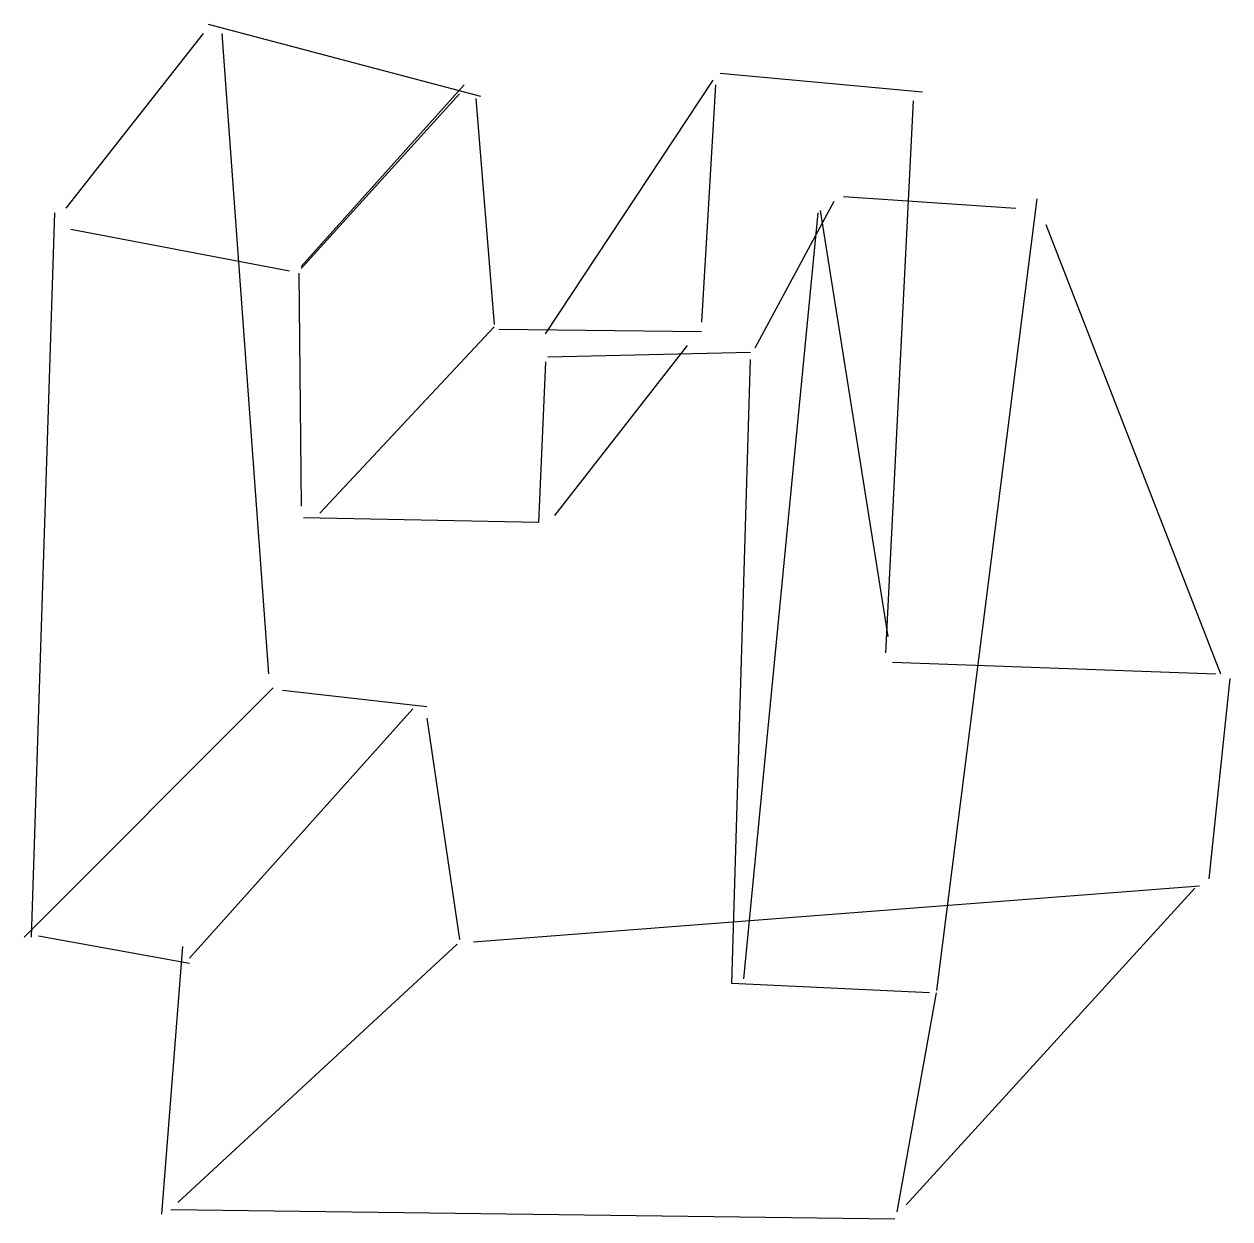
# Model space of a CAD drawing. Header units: metres. Extents: x -128 to 128, y -125 to 128.
import ezdxf

# ---------------------------------------------------------------- set-up
doc = ezdxf.new("R2010")
doc.units = ezdxf.units.M

msp = doc.modelspace()

# ---------------------------------------------------------------- linework, layer by layer
at = {"color": 0, "linetype": 'CONTINUOUS'}
for p, q in [((-89.082729, 127.825079), (-31.339353, 112.525552)), ((-119.188249, 88.835962), (-90.069795, 125.850946)), ((-86.12153, 125.850946), (-76.250868, -9.870662)), ((-17.520426, 62.185174), (18.013959, 115.980284)), ((19.494558, 117.460883), (62.43194, 113.512618)), ((-69.341404, 76.497634), (-34.794085, 114.993218)), ((-35.781151, 113.019085), (-69.341404, 76.004101)), ((18.507492, 114.993218), (15.546293, 64.652839)), ((-32.32642, 112.032019), (-28.378155, 64.159306)), ((60.457808, 111.538486), (54.53541, -5.428864)), ((26.897555, 59.223975), (43.677681, 90.316562)), ((45.651814, 91.303628), (82.173265, 88.835962)), ((86.615063, 90.810095), (65.393139, -76.991167)), ((-121.655915, 87.848896), (-126.591246, -65.639905)), ((40.22295, 87.848896), (24.42989, -74.523502)), ((40.716483, 88.342429), (55.028943, -1.974132)), ((-118.201183, 84.394164), (-71.809069, 75.510568)), ((88.589196, 85.38123), (125.60418, -9.870662)), ((-69.834937, 75.017035), (-69.341404, 25.663722)), ((-65.393139, 24.183123), (-28.378155, 63.665773)), ((-27.391088, 63.17224), (15.546293, 62.678707)), ((-15.546293, 23.68959), (12.585095, 59.717508)), ((-17.520426, 56.262776), (-19.001025, 22.208991)), ((25.910489, 58.236909), (-17.026893, 57.249842)), ((21.962224, -75.510568), (25.910489, 56.756309)), ((-19.001025, 22.208991), (-68.847871, 23.196057)), ((56.016009, -7.402997), (124.617114, -9.870662)), ((127.578312, -10.857729), (123.136514, -53.301577)), ((-128.071845, -65.639905), (-75.263801, -12.831861)), ((-73.289669, -13.325394), (-42.690615, -16.780126)), ((-45.651814, -17.273659), (-93.030994, -70.081703)), ((-42.690615, -19.247792), (-35.781151, -66.133438)), ((-32.819953, -66.626972), (121.162382, -54.782177)), ((120.175315, -55.27571), (58.977208, -122.396215)), ((-125.039941, -65.346782), (-93.023033, -71.168038)), ((-94.511593, -67.614038), (-98.953391, -124.370347)), ((-95.498659, -121.902681), (-36.274685, -67.120505)), ((63.912539, -77.4847), (21.962224, -75.510568)), ((57.003076, -123.876814), (65.393139, -77.4847)), ((-96.979259, -123.383281), (56.509543, -125.357413))]:
    msp.add_line(p, q, dxfattribs=at)

doc.saveas('drawing.dxf')
